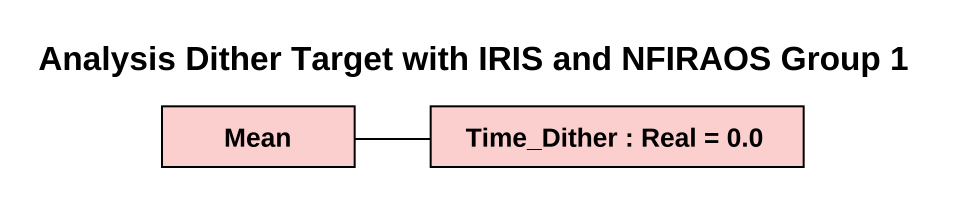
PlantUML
@startuml
title Analysis Dither Target with IRIS and NFIRAOS Group 1
rectangle Mean #FCCFCF
rectangle "Time_Dither : Real = 0.0" as Time_Dither #FCCFCF
Time_Dither -left- Mean
@enduml
